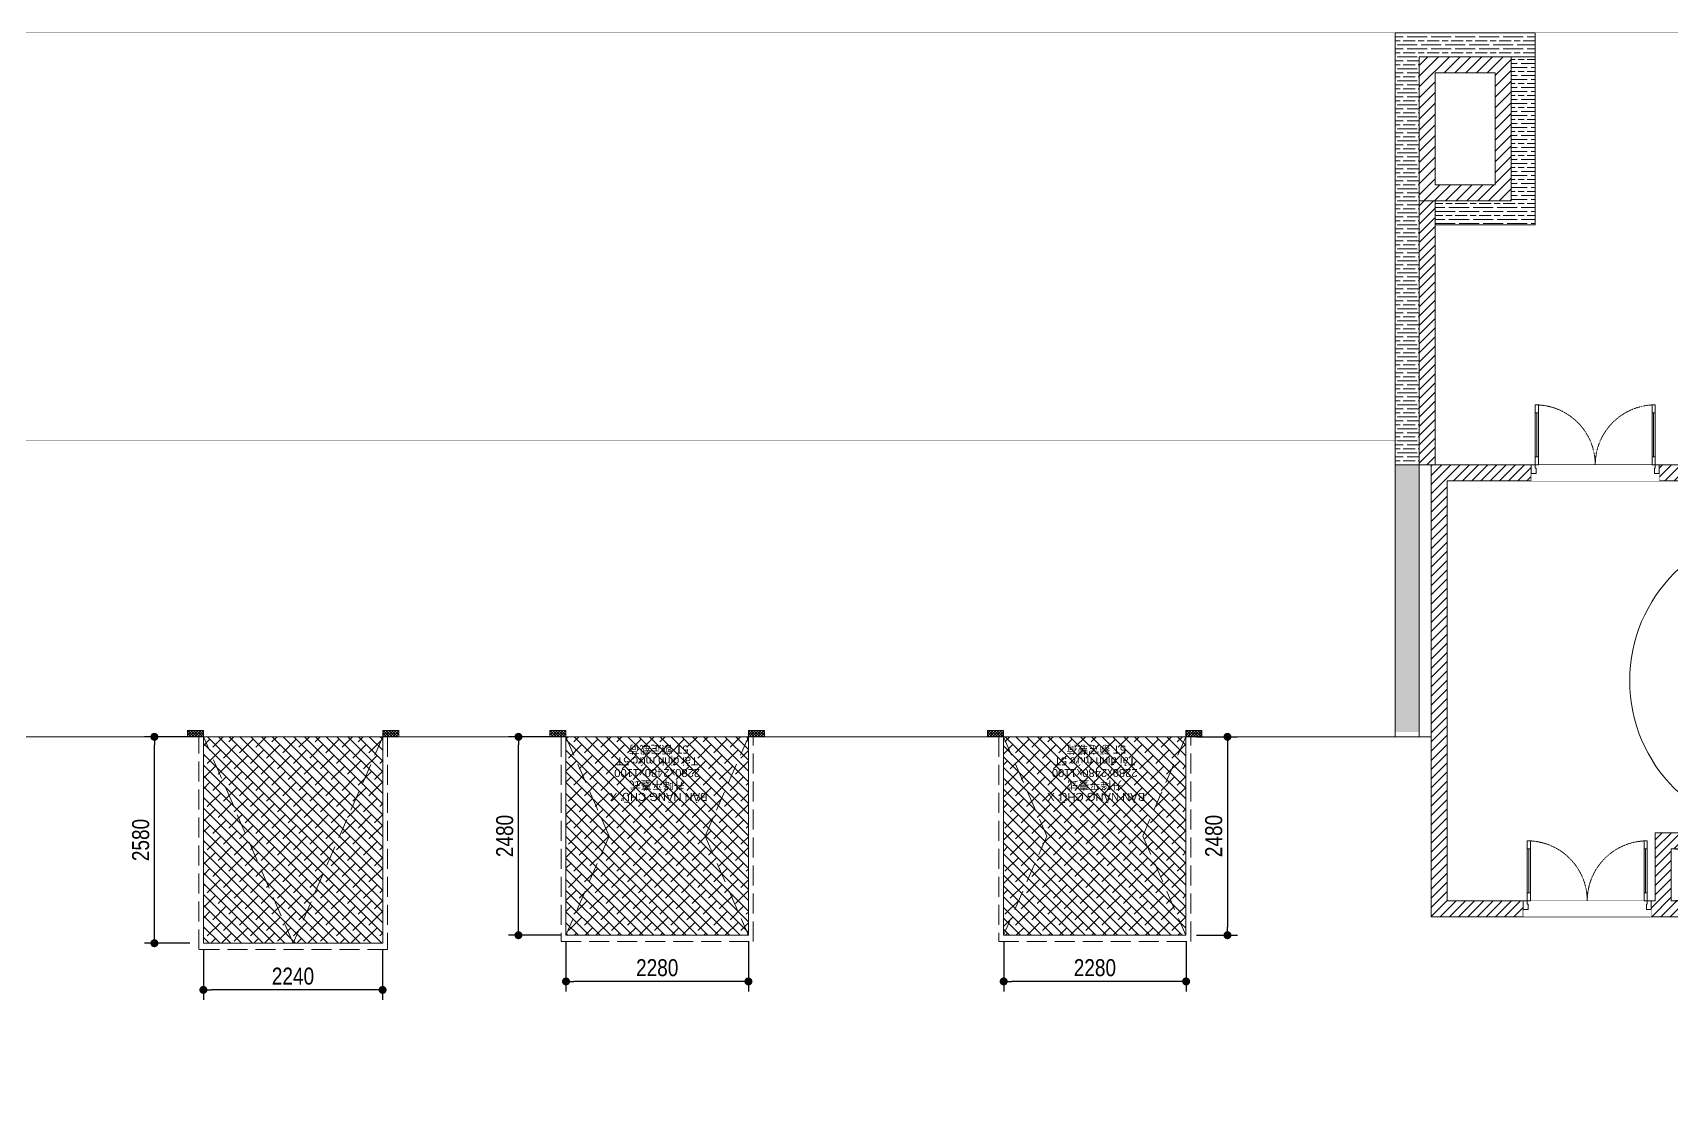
# Model space of a CAD drawing. Header units: millimetres. Extents: x -162958 to 167200, y -450 to 146301.
# Drawn here: x 104972 to 125449, y 132982 to 146301 of the extents above; entities that cross this region are included whole.
import ezdxf
from ezdxf.enums import TextEntityAlignment as Align

# ---------------------------------------------------------------- set-up
doc = ezdxf.new("R2010")
doc.units = ezdxf.units.MM
doc.set_wipeout_variables(frame=1)
for name, pattern in [('Xr_MB nha xuong CM2$0$DASH', [0.35, 0.25, -0.1]), ('Xr_MB nha xuong CM2$0$DASHED', [0.75, 0.5, -0.25]), ('Xr_MB nha xuong CM2$0$HIDDENX2', [0.75, 0.5, -0.25]), ('Xr_MB nha xuong CM2$0$Xr_MB nha xuong + VP$0$HIDDEN2', [0.1875, 0.125, -0.0625]), ('Xr_MB nha xuong CM2$0$Xr_MB nha xuong + VP$0$HIDDENX2', [0.75, 0.5, -0.25])]:
    doc.linetypes.add(name, pattern=pattern)
doc.layers.get('0').update_dxf_attribs({"lineweight": 5})
doc.layers.get('Defpoints').update_dxf_attribs({"color": 6, "lineweight": 5})
for name, color, linetype, lineweight in [('1.kich thuoc', 7, 'Continuous', 5), ('CJSC.8-Cua', 15, 'Continuous', 5), ('Xr_MB nha xuong CM2$0$A-Solid-Stair', 151, 'Continuous', 5), ('Xr_MB nha xuong CM2$0$A-Solid-Wall H', 9, 'Continuous', 18), ('Xr_MB nha xuong CM2$0$A-Solid-WallC', 2, 'Continuous', 5), ('Xr_MB nha xuong CM2$0$A-Solid-WallL', 6, 'Continuous', 5), ('Xr_MB nha xuong CM2$0$CJSC.1-Be tong', 2, 'Continuous', 5), ('Xr_MB nha xuong CM2$0$CJSC.11-Khuat', 152, 'Xr_MB nha xuong CM2$0$HIDDENX2', 5), ('Xr_MB nha xuong CM2$0$CJSC.2-Tuong', 3, 'Continuous', 5), ('Xr_MB nha xuong CM2$0$CJSC.3-Net thay', 140, 'Continuous', 5), ('Xr_MB nha xuong CM2$0$CJSC.4-Net manh', 8, 'Continuous', 5), ('Xr_MB nha xuong CM2$0$CJSC.6-Hatch', 251, 'Continuous', 5), ('Xr_MB nha xuong CM2$0$Note TXT', 7, 'Continuous', 5), ('Xr_MB nha xuong CM2$0$Xr_MB nha xuong + VP$0$CJSC.11-Khuat', 169, 'Xr_MB nha xuong CM2$0$Xr_MB nha xuong + VP$0$HIDDENX2', 5), ('Xr_MB nha xuong CM2$0$Xr_MB nha xuong + VP$0$CJSC.2-Tuong', 8, 'Continuous', 5), ('Xr_MB nha xuong CM2$0$Xr_MB nha xuong + VP$0$CJSC.8-Cua', 15, 'Continuous', 5)]:
    doc.layers.add(name, color=color, linetype=linetype, lineweight=lineweight)
doc.styles.add('Arial', font='arial.ttf', dxfattribs={"width": 0.8})
doc.styles.add('STS1', font='arial.ttf')
doc.dimstyles.new('125', dxfattribs={"dimscale": 125, "dimtxt": 1.7, "dimasz": 0.8, "dimexe": 1, "dimexo": 0, "dimgap": 0.5, "dimtad": 1, "dimdec": 0, "dimzin": 0, "dimdsep": 46, "dimtxsty": 'Arial', "dimblk": '20240511_Dot', "dimcen": 1.5, "dimclrd": 9, "dimclre": 9, "dimadec": 0, "dimazin": 0, "dimtfac": 1, "dimtdec": 0, "dimtix": 1, "dimtofl": 0, "dimtmove": 0, "dimatfit": 3, "dimldrblk": '20240511_Open30', "dimfxl": 1, "dimtolj": 1, "dimtzin": 0, "dimarcsym": 1})

# ---------------------------------------------------------------- blocks, each defined once
blk = doc.blocks.new('Xr_MB nha xuong CM2$0$20261F 幕墙')
at = {"layer": 'Xr_MB nha xuong CM2$0$A-Solid-Wall H'}
h = blk.add_hatch(dxfattribs=at)
h.set_pattern_fill('GOST_WOOD', color=256, scale=25, angle=-90)
h.set_pattern_definition([(0, (-250.18, -0.01), (-3e-14, -150), [250, -50]), (0, (-300.18, -50.01), (-3e-14, -150), [150, -37.5, 75, -37.5]), (0, (-375.18, -100.01), (-3e-14, -150), [250, -50])])
h.paths.add_polyline_path([(3283903, 2404034), (3283903, 2398934), (3283603, 2398934), (3283603, 2404334), (3285353, 2404334), (3285353, 2404034)])
h = blk.add_hatch(dxfattribs=at)
h.set_pattern_fill('ANSI31', color=256, scale=30)
h.set_pattern_definition([(45, (2194615.53, 586811.23), (-67.351921, 67.351921), [])])
h.paths.add_polyline_path([(3284853, 2404034), (3283903, 2404034), (3283903, 2402234), (3285053, 2402234), (3285053, 2404034)])
h.paths.add_polyline_path([(3284853, 2403834), (3284103, 2403834), (3284103, 2402434), (3284853, 2402434), (3284853, 2403834)], flags=16)
h = blk.add_hatch(dxfattribs=at)
h.set_pattern_fill('ANSI31', color=256, scale=650)
h.set_pattern_definition([(45, (2194365.346, 817811.3), (-57.452426, 57.452426), [])])
h.paths.add_polyline_path([(3284103, 2398934), (3283903, 2398934), (3283903, 2402234), (3284103, 2402234)])
at = {"layer": 'Xr_MB nha xuong CM2$0$A-Solid-WallC', "linetype": 'ByBlock', "lineweight": 0, "ltscale": 0.1}
for points in [[(3284853, 2404034), (3283903, 2404034), (3283903, 2402234), (3285053, 2402234), (3285053, 2404034)], [(3284853, 2403834), (3284103, 2403834), (3284103, 2402434), (3284853, 2402434), (3284853, 2403834)], [(3284103, 2398934), (3283903, 2398934), (3283903, 2402234), (3284103, 2402234)]]:
    blk.add_lwpolyline(points, close=True, dxfattribs=at)
at = {"layer": 'Xr_MB nha xuong CM2$0$A-Solid-WallL'}
blk.add_lwpolyline([(3283903, 2404034), (3283903, 2398934), (3283603, 2398934), (3283603, 2404334), (3285353, 2404334), (3285353, 2404034)], close=True, dxfattribs=at)
blk = doc.blocks.new('Xr_MB nha xuong CM2$0$loutiqiang01222')
at = {"layer": 'Xr_MB nha xuong CM2$0$A-Solid-Wall H'}
h = blk.add_hatch(dxfattribs=at)
h.set_pattern_fill('ANSI31', color=256, scale=650, angle=-180)
h.set_pattern_definition([(225, (3927284.35, 4044438.594), (57.452426, -57.452426), [])])
h.paths.add_polyline_path([(2827447, 2232316), (2827447, 2237966), (2837847, 2237966), (2837847, 2232316)])
h.paths.add_polyline_path([(2827647, 2236916), (2827647, 2232516), (2837647, 2232516), (2837647, 2237766), (2835047, 2237766), (2835047, 2236916)], flags=16)
h.paths.add_polyline_path([(2827647, 2237116), (2834847, 2237116), (2834847, 2237766), (2827647, 2237766)], flags=16)
at = {"layer": 'Xr_MB nha xuong CM2$0$A-Solid-WallC', "linetype": 'ByBlock', "lineweight": 0, "ltscale": 0.1}
blk.add_lwpolyline([(2827447, 2232316), (2827447, 2237966), (2837847, 2237966), (2837847, 2232316)], close=True, dxfattribs=at)
at = {"layer": 'Xr_MB nha xuong CM2$0$A-Solid-WallC'}
for points in [[(2827647, 2237116), (2834847, 2237116), (2834847, 2237766), (2827647, 2237766)], [(2827647, 2236916), (2827647, 2232516), (2837647, 2232516), (2837647, 2237766), (2835047, 2237766), (2835047, 2236916)]]:
    blk.add_lwpolyline(points, close=True, dxfattribs=at)
at = {"layer": 'Xr_MB nha xuong CM2$0$Xr_MB nha xuong + VP$0$CJSC.11-Khuat', "ltscale": 500}
for p, q in [((2827647, 2237116), (2834847, 2237766)), ((2834847, 2237116), (2827647, 2237766))]:
    blk.add_line(p, q, dxfattribs=at)
blk = doc.blocks.new('Xr_MB nha xuong CM2$0$xiaofangti01')
at = {"color": 0, "linetype": 'ByBlock', "lineweight": 0, "ltscale": 0.1}
for p, q in [((3297863, 2534458), (3297863, 2538258)), ((3297863, 2534458), (3297863, 2538258)), ((3297863, 2538258), (3301783, 2538258)), ((3298143, 2536458), (3298143, 2538258)), ((3298143, 2536458), (3298143, 2538258)), ((3298423, 2536458), (3298423, 2538258)), ((3298423, 2536458), (3298423, 2538258)), ((3298703, 2536458), (3298703, 2538258)), ((3298703, 2536458), (3298703, 2538258)), ((3298983, 2536398), (3298983, 2538258)), ((3298983, 2536398), (3298983, 2538258)), ((3299263, 2536458), (3299263, 2538258)), ((3299263, 2536458), (3299263, 2538258)), ((3299543, 2536458), (3299543, 2538258)), ((3299543, 2536458), (3299543, 2538258)), ((3299823, 2536458), (3299823, 2538258)), ((3299823, 2536458), (3299823, 2538258)), ((3300103, 2536458), (3300103, 2538258)), ((3300103, 2536458), (3300103, 2538258)), ((3300383, 2536458), (3300383, 2538258)), ((3300383, 2536458), (3300383, 2538258)), ((3300663, 2536458), (3300663, 2538258)), ((3300663, 2536458), (3300663, 2538258)), ((3300943, 2536458), (3300943, 2538258)), ((3300943, 2536458), (3300943, 2538258)), ((3301223, 2536458), (3301223, 2538258)), ((3301503, 2536458), (3301503, 2538258)), ((3301783, 2534458), (3301783, 2538258)), ((3302583, 2537397), (3297863, 2537397)), ((3302583, 2535416), (3302583, 2537397)), ((3297776, 2536458), (3297776, 2536258)), ((3301865, 2536458), (3297776, 2536458)), ((3301783, 2536398), (3297863, 2536398)), ((3301783, 2536318), (3297863, 2536318)), ((3300045, 2534458), (3298925, 2536398)), ((3300045, 2534458), (3298925, 2536398)), ((3300103, 2534458), (3298983, 2536398)), ((3300103, 2534458), (3298983, 2536398)), ((3298983, 2534458), (3298983, 2536298)), ((3298983, 2534458), (3298983, 2536298)), ((3301865, 2536458), (3301865, 2536258)), ((3301865, 2536258), (3297776, 2536258)), ((3298143, 2534458), (3298143, 2536258)), ((3298143, 2534458), (3298143, 2536258)), ((3298423, 2534458), (3298423, 2536258)), ((3298423, 2534458), (3298423, 2536258)), ((3298703, 2534458), (3298703, 2536258)), ((3298703, 2534458), (3298703, 2536258)), ((3299263, 2534458), (3299263, 2536258)), ((3299263, 2534458), (3299263, 2536258)), ((3299543, 2534458), (3299543, 2536258)), ((3299543, 2534458), (3299543, 2536258)), ((3299823, 2534458), (3299823, 2536258)), ((3299823, 2534458), (3299823, 2536258)), ((3300103, 2534458), (3300103, 2536258)), ((3300103, 2534458), (3300103, 2536258)), ((3300383, 2534458), (3300383, 2536258)), ((3300383, 2534458), (3300383, 2536258)), ((3300663, 2534458), (3300663, 2536258)), ((3300663, 2534458), (3300663, 2536258)), ((3300943, 2534458), (3300943, 2536258)), ((3300943, 2534458), (3300943, 2536258)), ((3301223, 2534458), (3301223, 2536258)), ((3301503, 2534458), (3301503, 2536258)), ((3299499, 2535403), (3297863, 2535403)), ((3299549, 2535416), (3302583, 2535416)), ((3297863, 2534458), (3301783, 2534458))]:
    blk.add_line(p, q, dxfattribs=at)
for centre, start, end in [((3297863, 2536358), 90.0006, 269.9994), ((3301783, 2536358), 270.0006, 89.9994)]:
    blk.add_arc(centre, 1900, start, end, dxfattribs=at)
blk.add_solid([(3299824, 2535416), (3299823, 2535416), (3299824, 2535417)], dxfattribs=at)
blk.add_solid([(3299824, 2535416), (3299823, 2535416), (3299824, 2535417)], dxfattribs=at)
blk = doc.blocks.new('*U190')
for p, q in [((-1510, 650), (-1550, 650)), ((-1530, 100), (-1530, 650)), ((-90, 650), (-50, 650)), ((-70, 100), (-70, 650)), ((-1510, 100), (-1550, 100)), ((-90, 100), (-50, 100))]:
    blk.add_line(p, q)
for points in [[(-1550, 0), (-1510, 0), (-1510, 750), (-1550, 750)], [(-50, 0), (-90, 0), (-90, 750), (-50, 750)], [(-1600, -110), (-1540, -110), (-1540, -40), (-1550, -40), (-1550, 0), (-1600, 0)], [(0, -110), (-60, -110), (-60, -40), (-50, -40), (-50, 0), (0, 0)]]:
    blk.add_lwpolyline(points, close=True)
at = {"linetype": 'Xr_MB nha xuong CM2$0$Xr_MB nha xuong + VP$0$HIDDEN2'}
for centre, start, end in [((-1550, 0), 0, 90), ((-50, 0), 90, 180)]:
    blk.add_arc(centre, 750, start, end, dxfattribs=at)
blk = doc.blocks.new('Xr_MB nha xuong CM2$0$2026Xr_MB nha xuong + VP$0$loutimen2')
at = {"layer": 'Xr_MB nha xuong CM2$0$Xr_MB nha xuong + VP$0$CJSC.8-Cua'}
blk.add_lwpolyline([(23500.322, -25603.79), (23500.322, -25603.99), (23501.922, -25603.99), (23501.922, -25603.79)], close=True, dxfattribs=at)
at = {"color": 250}
blk.add_wipeout([(23500.322, -25603.79), (23500.322, -25603.99), (23501.922, -25603.99), (23501.922, -25603.79)], dxfattribs=at).dxf.layer = 'Xr_MB nha xuong CM2$0$Xr_MB nha xuong + VP$0$CJSC.8-Cua'
at = {"layer": 'Xr_MB nha xuong CM2$0$Xr_MB nha xuong + VP$0$CJSC.8-Cua', "xscale": -0.001, "yscale": 0.001, "zscale": 0.001, "rotation": 180}
blk.add_blockref('*U190', (23501.922, -25603.99), dxfattribs=at)
blk = doc.blocks.new('Xr_MB nha xuong CM2$0$20240511dock 2280x2480')
at = {"layer": 'Xr_MB nha xuong CM2$0$CJSC.4-Net manh', "transparency": 33554687}
h = blk.add_hatch(dxfattribs=at)
h.set_pattern_fill('ANSI37', color=251, scale=200)
h.set_pattern_definition([(45, (345845.202, 514073.847), (-17.67766953, 17.67766953), []), (135, (345845.202, 514073.847), (-17.67766953, -17.67766953), [])])
h.paths.add_polyline_path([(422680, 1771532), (422760, 1771532), (422760, 1771332), (422680, 1771332)])
h.paths.add_polyline_path([(422680, 1773812), (422760, 1773812), (422760, 1774012), (422680, 1774012)])
at = {"layer": 'Xr_MB nha xuong CM2$0$CJSC.6-Hatch', "transparency": 33554559}
h = blk.add_hatch(dxfattribs=at)
h.set_pattern_fill('ANSI38', color=256, scale=30, angle=180)
h.set_pattern_definition([(225, (49094.905, 293751.26), (67.351921, -67.351921), []), (315, (49094.905, 293751.26), (202.055763, -67.351921), [238.125, -142.875])])
h.paths.add_polyline_path([(425240, 1771532), (422760, 1771532), (422760, 1773812), (425240, 1773812)])
at = {"layer": 'Xr_MB nha xuong CM2$0$CJSC.1-Be tong'}
for points in [[(422680, 1773812), (422760, 1773812), (422760, 1774012), (422680, 1774012)], [(422680, 1771532), (422760, 1771532), (422760, 1771332), (422680, 1771332)]]:
    blk.add_lwpolyline(points, close=True, dxfattribs=at)
at = {"layer": 'Xr_MB nha xuong CM2$0$CJSC.11-Khuat', "ltscale": 500}
for points in [[(422760, 1773812), (424000, 1773272), (425240, 1773812)], [(422760, 1771532), (424000, 1772072), (425240, 1771532)]]:
    blk.add_lwpolyline(points, dxfattribs=at)
at = {"layer": 'Xr_MB nha xuong CM2$0$CJSC.4-Net manh'}
blk.add_lwpolyline([(425240, 1771532), (425240, 1773812), (422760, 1773812), (422760, 1771532)], close=True, dxfattribs=at)
at = {"layer": 'Xr_MB nha xuong CM2$0$CJSC.6-Hatch', "linetype": 'Xr_MB nha xuong CM2$0$DASH', "ltscale": 1000}
blk.add_lwpolyline([(422760, 1771472), (425320, 1771472), (425320, 1773872), (422760, 1773872)], close=True, dxfattribs=at)
at = {"layer": 'Xr_MB nha xuong CM2$0$Note TXT', "style": 'STS1'}
for s, p in [('Tải định mức 5T', (423016, 1772672)), ('2280x2480x1100', (423163, 1772672)), ('BÀN NÂNG CHỮ X ', (423461, 1772672)), ('5T 额定载荷 ', (422869, 1772672)), ('升降平臺式', (423314, 1772672))]:
    blk.add_text(s, height=100, rotation=270, dxfattribs=at).set_placement(p, align=Align.CENTER)
blk = doc.blocks.new('Xr_MB nha xuong CM2$0$20240511dock 2000x2000')
at = {"layer": 'Xr_MB nha xuong CM2$0$CJSC.4-Net manh', "transparency": 33554687}
h = blk.add_hatch(dxfattribs=at)
h.set_pattern_fill('ANSI37', color=251, scale=200)
h.set_pattern_definition([(45, (345845.202, 514073.847), (-17.6776695, 17.6776695), []), (135, (345845.202, 514073.847), (-17.6776695, -17.6776695), [])])
h.paths.add_polyline_path([(264816, -163796), (264896, -163796), (264896, -163596), (264816, -163596)])
h.paths.add_polyline_path([(264816, -166036), (264896, -166036), (264896, -166236), (264816, -166236)])
at = {"layer": 'Xr_MB nha xuong CM2$0$CJSC.6-Hatch', "transparency": 33554559}
h = blk.add_hatch(dxfattribs=at)
h.set_pattern_fill('ANSI38', color=256, scale=30, angle=180)
h.set_pattern_definition([(225, (49094.905, 293751.26), (67.351921, -67.351921), []), (315, (49094.905, 293751.26), (202.055763, -67.351921), [238.125, -142.875])])
h.paths.add_polyline_path([(267476, -163796), (264896, -163796), (264896, -166036), (267476, -166036)])
at = {"layer": 'Xr_MB nha xuong CM2$0$CJSC.1-Be tong'}
for points in [[(264816, -163796), (264896, -163796), (264896, -163596), (264816, -163596)], [(264816, -166036), (264896, -166036), (264896, -166236), (264816, -166236)]]:
    blk.add_lwpolyline(points, close=True, dxfattribs=at)
at = {"layer": 'Xr_MB nha xuong CM2$0$CJSC.11-Khuat', "ltscale": 500}
blk.add_lwpolyline([(264896, -163796), (267476, -164916), (264896, -166036)], dxfattribs=at)
at = {"layer": 'Xr_MB nha xuong CM2$0$CJSC.4-Net manh'}
blk.add_lwpolyline([(267476, -163796), (267476, -166036), (264896, -166036), (264896, -163796)], close=True, dxfattribs=at)
at = {"layer": 'Xr_MB nha xuong CM2$0$CJSC.6-Hatch', "linetype": 'Xr_MB nha xuong CM2$0$DASH', "ltscale": 1000}
blk.add_lwpolyline([(264896, -163736), (267556, -163736), (267556, -166096), (264896, -166096)], close=True, dxfattribs=at)
blk = doc.blocks.new('20240511_Dot')
at = {"color": 0, "linetype": 'ByBlock', "lineweight": -2}
blk.add_line((-0.5, 0), (-1, 0), dxfattribs=at)
at = {"color": 0, "linetype": 'ByBlock', "const_width": 0.5}
blk.add_lwpolyline([(-0.25, 0, 1), (0.25, 0, 1)], format="xyb", close=True, dxfattribs=at)
blk = doc.blocks.new('*D277')
at = {"layer": '1.kich thuoc', "color": 9, "lineweight": -2, "transparency": 16777216}
for p, q in [((119517, 137500), (120028, 137500)), ((119903, 137400), (119903, 135120)), ((119517, 135020), (120028, 135020))]:
    blk.add_line(p, q, dxfattribs=at)
at = {"layer": 'Defpoints', "color": 0, "transparency": 16777216}
for p in [(119517, 137500), (119517, 135020), (119903, 135020)]:
    blk.add_point(p, dxfattribs=at)
at = {"layer": '1.kich thuoc', "color": 9, "lineweight": -2, "transparency": 16777216, "xscale": 100, "yscale": 100, "zscale": 100}
for p, rotation in [((119903, 137500), 90), ((119903, 135020), 270)]:
    blk.add_blockref('20240511_Dot', p, dxfattribs=dict(at, rotation=rotation))
at = {"layer": '1.kich thuoc', "color": 0, "transparency": 16777216, "insert": (119732, 136260), "char_height": 212.5, "attachment_point": 5, "rotation": 90, "style": 'Arial'}
blk.add_mtext('\\A1;2480', dxfattribs=at)
blk = doc.blocks.new('20240511_Open30')
at = {"color": 0, "linetype": 'ByBlock', "lineweight": -2}
for p, q in [((-1, 0.27), (0, 0)), ((0, 0), (-1, -0.27)), ((0, 0), (-1, 0))]:
    blk.add_line(p, q, dxfattribs=at)
blk = doc.blocks.new('*D278')
at = {"layer": '1.kich thuoc', "color": 9, "lineweight": -2, "transparency": 16777216}
for p, q in [((117106, 134940), (117106, 134317)), ((119386, 134940), (119386, 134317)), ((119286, 134442), (117206, 134442))]:
    blk.add_line(p, q, dxfattribs=at)
at = {"layer": 'Defpoints', "color": 0, "transparency": 16777216}
for p in [(117106, 134940), (119386, 134940), (117106, 134442)]:
    blk.add_point(p, dxfattribs=at)
at = {"layer": '1.kich thuoc', "color": 9, "lineweight": -2, "transparency": 16777216, "xscale": 100, "yscale": 100, "zscale": 100, "rotation": 180}
blk.add_blockref('20240511_Dot', (117106, 134442), dxfattribs=at)
at = {"layer": '1.kich thuoc', "color": 9, "lineweight": -2, "transparency": 16777216, "xscale": 100, "yscale": 100, "zscale": 100}
blk.add_blockref('20240511_Dot', (119386, 134442), dxfattribs=at)
at = {"layer": '1.kich thuoc', "color": 0, "transparency": 16777216, "insert": (118246, 134613), "char_height": 212.5, "attachment_point": 5, "style": 'Arial'}
blk.add_mtext('\\A1;2280', dxfattribs=at)
blk = doc.blocks.new('*D279')
at = {"layer": '1.kich thuoc', "color": 9, "lineweight": -2, "transparency": 16777216}
for p, q in [((111636, 134940), (111636, 134317)), ((113916, 134940), (113916, 134317)), ((113816, 134442), (111736, 134442))]:
    blk.add_line(p, q, dxfattribs=at)
at = {"layer": 'Defpoints', "color": 0, "transparency": 16777216}
for p in [(111636, 134940), (113916, 134940), (111636, 134442)]:
    blk.add_point(p, dxfattribs=at)
at = {"layer": '1.kich thuoc', "color": 9, "lineweight": -2, "transparency": 16777216, "xscale": 100, "yscale": 100, "zscale": 100, "rotation": 180}
blk.add_blockref('20240511_Dot', (111636, 134442), dxfattribs=at)
at = {"layer": '1.kich thuoc', "color": 9, "lineweight": -2, "transparency": 16777216, "xscale": 100, "yscale": 100, "zscale": 100}
blk.add_blockref('20240511_Dot', (113916, 134442), dxfattribs=at)
at = {"layer": '1.kich thuoc', "color": 0, "transparency": 16777216, "insert": (112776, 134613), "char_height": 212.5, "attachment_point": 5, "style": 'Arial'}
blk.add_mtext('\\A1;2280', dxfattribs=at)
blk = doc.blocks.new('*D280')
at = {"layer": '1.kich thuoc', "color": 9, "lineweight": -2, "transparency": 16777216}
for p, q in [((111576, 137500), (110917, 137500)), ((111042, 135120), (111042, 137400)), ((111576, 135020), (110917, 135020))]:
    blk.add_line(p, q, dxfattribs=at)
at = {"layer": 'Defpoints', "color": 0, "transparency": 16777216}
for p in [(111042, 137500), (111576, 137500), (111576, 135020)]:
    blk.add_point(p, dxfattribs=at)
at = {"layer": '1.kich thuoc', "color": 9, "lineweight": -2, "transparency": 16777216, "xscale": 100, "yscale": 100, "zscale": 100}
for p, rotation in [((111042, 137500), 90), ((111042, 135020), 270)]:
    blk.add_blockref('20240511_Dot', p, dxfattribs=dict(at, rotation=rotation))
at = {"layer": '1.kich thuoc', "color": 0, "transparency": 16777216, "insert": (110871, 136260), "char_height": 212.5, "attachment_point": 5, "rotation": 90, "style": 'Arial'}
blk.add_mtext('\\A1;2480', dxfattribs=at)
blk = doc.blocks.new('*D281')
at = {"layer": '1.kich thuoc', "color": 9, "lineweight": -2, "transparency": 16777216}
for p, q in [((107104, 134840), (107104, 134211)), ((109344, 134840), (109344, 134211)), ((109244, 134336), (107204, 134336))]:
    blk.add_line(p, q, dxfattribs=at)
at = {"layer": 'Defpoints', "color": 0, "transparency": 16777216}
for p in [(107104, 134840), (109344, 134840), (107104, 134336)]:
    blk.add_point(p, dxfattribs=at)
at = {"layer": '1.kich thuoc', "color": 9, "lineweight": -2, "transparency": 16777216, "xscale": 100, "yscale": 100, "zscale": 100, "rotation": 180}
blk.add_blockref('20240511_Dot', (107104, 134336), dxfattribs=at)
at = {"layer": '1.kich thuoc', "color": 9, "lineweight": -2, "transparency": 16777216, "xscale": 100, "yscale": 100, "zscale": 100}
blk.add_blockref('20240511_Dot', (109344, 134336), dxfattribs=at)
at = {"layer": '1.kich thuoc', "color": 0, "transparency": 16777216, "insert": (108224, 134507), "char_height": 212.5, "attachment_point": 5, "style": 'Arial'}
blk.add_mtext('\\A1;2240', dxfattribs=at)
blk = doc.blocks.new('*D282')
at = {"layer": '1.kich thuoc', "color": 9, "lineweight": -2, "transparency": 16777216}
for p, q in [((106933, 137500), (106367, 137500)), ((106492, 135020), (106492, 137400)), ((106933, 134920), (106367, 134920))]:
    blk.add_line(p, q, dxfattribs=at)
at = {"layer": 'Defpoints', "color": 0, "transparency": 16777216}
for p in [(106492, 137500), (106933, 137500), (106933, 134920)]:
    blk.add_point(p, dxfattribs=at)
at = {"layer": '1.kich thuoc', "color": 9, "lineweight": -2, "transparency": 16777216, "xscale": 100, "yscale": 100, "zscale": 100}
for p, rotation in [((106492, 137500), 90), ((106492, 134920), 270)]:
    blk.add_blockref('20240511_Dot', p, dxfattribs=dict(at, rotation=rotation))
at = {"layer": '1.kich thuoc', "color": 0, "transparency": 16777216, "insert": (106321, 136210), "char_height": 212.5, "attachment_point": 5, "rotation": 90, "style": 'Arial'}
blk.add_mtext('\\A1;2580', dxfattribs=at)

msp = doc.modelspace()

# ---------------------------------------------------------------- block references
at = {"layer": 'CJSC.8-Cua'}
msp.add_blockref('Xr_MB nha xuong CM2$0$20261F 幕墙', (-3161603.5, -2258033.7), dxfattribs=at)

# ---------------------------------------------------------------- next in the draw order: hatches: boundary and pattern name
at = {"layer": 'Xr_MB nha xuong CM2$0$A-Solid-Wall H'}
h = msp.add_hatch(dxfattribs=at)
h.set_pattern_fill('GOST_WOOD', color=256, scale=25, angle=-90)
h.set_pattern_definition([(0, (-3161603.52, -2258933.57), (-3e-14, -150), [250, -50]), (0, (-3161653.52, -2258983.57), (-3e-14, -150), [150, -37.5, 75, -37.5]), (0, (-3161728.52, -2259033.57), (-3e-14, -150), [250, -50])])
h.paths.add_polyline_path([(123449.8, 146000), (123749.8, 146000), (123749.8, 143900.1), (122499.6, 143900.1), (122499.6, 144200.1), (123449.8, 144200.1)])
h = msp.add_hatch(dxfattribs=at)
h.set_pattern_fill('GOST_WOOD', color=256, scale=25, angle=-90)
h.set_pattern_definition([(0, (-3106603.52, -2258033.67), (-3e-14, -150), [250, -50]), (0, (-3106653.52, -2258083.67), (-3e-14, -150), [150, -37.5, 75, -37.5]), (0, (-3106728.52, -2258133.67), (-3e-14, -150), [250, -50])])
h.paths.add_polyline_path([(98999.8, 140900), (98699.8, 140900), (98699.8, 137500), (98999.8, 137500)])
h.paths.add_polyline_path([(121999.7, 140900), (122299.8, 140900), (122299.8, 137560), (121999.7, 137560)])

# ---------------------------------------------------------------- next in the draw order: linework, layer by layer
msp.add_line((98449.8, 137501.2), (122449.8, 137500))
at = {"layer": 'Xr_MB nha xuong CM2$0$A-Solid-WallL'}
for points in [[(123449.8, 146000), (123749.8, 146000), (123749.8, 143900.1), (122499.6, 143900.1), (122499.6, 144200.1), (123449.8, 144200.1)], [(121999.6, 140900), (122300, 140900), (122300.1, 137500), (121999.8, 137500)]]:
    msp.add_lwpolyline(points, close=True, dxfattribs=at)
at = {"layer": 'Xr_MB nha xuong CM2$0$CJSC.4-Net manh', "linetype": 'Xr_MB nha xuong CM2$0$DASHED', "ltscale": 2000, "const_width": 3}
msp.add_lwpolyline([(-0.2, -0.2), (165999.8, -0.2), (165999.8, 146299.9), (-0.2, 146299.9)], close=True, dxfattribs=at)
msp.add_lwpolyline([(98749.8, 141200), (122249.8, 141200)], dxfattribs=at)

# ---------------------------------------------------------------- next in the draw order: block references
at = {"layer": 'Xr_MB nha xuong CM2$0$A-Solid-Stair'}
msp.add_blockref('Xr_MB nha xuong CM2$0$xiaofangti01', (-3171033.1, -2398157.7), dxfattribs=at)
at = {"layer": 'Xr_MB nha xuong CM2$0$A-Solid-WallC', "rotation": 180}
msp.add_blockref('Xr_MB nha xuong CM2$0$loutiqiang01222', (2960296.4, 2373216.2), dxfattribs=at)
at = {"layer": 'Xr_MB nha xuong CM2$0$CJSC.2-Tuong', "rotation": 270}
for p in [(-1659896.7, 560260.1), (-1654428.4, 560260.1)]:
    msp.add_blockref('Xr_MB nha xuong CM2$0$20240511dock 2280x2480', p, dxfattribs=at)
at = {"layer": 'Xr_MB nha xuong CM2$0$CJSC.3-Net thay', "rotation": 270}
msp.add_blockref('Xr_MB nha xuong CM2$0$20240511dock 2000x2000', (273141.3, 402395.9), dxfattribs=at)

# ---------------------------------------------------------------- next in the draw order: dimensions: what is measured, and where the dimension line sits
at = {"layer": '1.kich thuoc'}
for base, p1, p2, angle, picture, middle in [((106492.3, 137500), (106933, 134920), (106933, 137500), 270, '*D282', (106321.3, 136210)), ((111042.3, 137500), (111575.6, 135020), (111575.6, 137500), 270, '*D280', (110871.3, 136260)), ((119902.7, 135020), (119516.9, 137500), (119516.9, 135020), 270, '*D277', (119731.7, 136260)), ((107104.4, 134336), (109344.4, 134840), (107104.4, 134840), 180, '*D281', (108224.4, 134507)), ((111635.6, 134442.1), (113915.6, 134940), (111635.6, 134940), 180, '*D279', (112775.6, 134613.1)), ((117106, 134442.1), (119386, 134940), (117106, 134940), 180, '*D278', (118246, 134613.1))]:
    dim = msp.add_linear_dim(base=base, p1=p1, p2=p2, angle=angle, dimstyle='125', dxfattribs=at)
    dim.commit()
    dim.dimension.update_dxf_attribs({"geometry": picture, "text_midpoint": middle})

# ---------------------------------------------------------------- next in the draw order: block references
at = {"layer": 'Xr_MB nha xuong CM2$0$Xr_MB nha xuong + VP$0$CJSC.2-Tuong', "color": 10, "xscale": 1000, "yscale": 1000, "zscale": 1000, "rotation": 180}
for p in [(23625621.4, -25463090.2), (23625521.4, -25468540.2)]:
    msp.add_blockref('Xr_MB nha xuong CM2$0$2026Xr_MB nha xuong + VP$0$loutimen2', p, dxfattribs=at)

doc.saveas('drawing.dxf')
